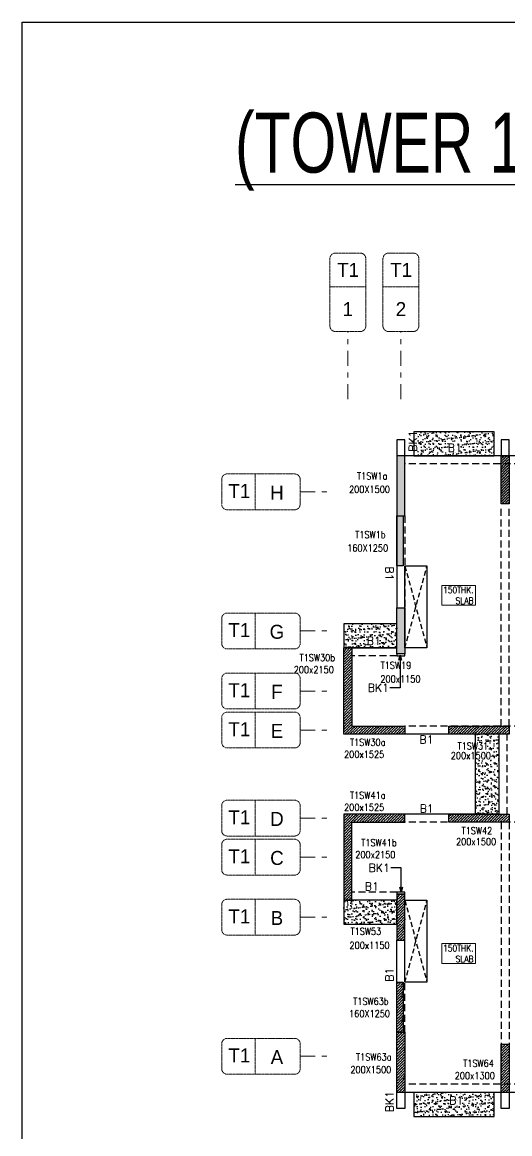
# Model space of a CAD drawing. Header units: millimetres. Extents: x 1078357 to 2594950, y -5122486 to -4636555.
# Drawn here: x 2273994 to 2286165, y -4664760 to -4636994 of the extents above; entities that cross this region are included whole.
import ezdxf
from ezdxf.enums import TextEntityAlignment as Align

# ---------------------------------------------------------------- set-up
doc = ezdxf.new("R2010")
doc.units = ezdxf.units.MM
for name, pattern in [('CONTINOUS', [0]), ('DGN STYLE 7', [8.34, 3.75, -1.67, 1.25, -1.67]), ('HIDDEN', [0.375, 0.25, -0.125]), ('New Retail block$0$CONTINOUS', [0])]:
    doc.linetypes.add(name, pattern=pattern)
doc.layers.get('0').update_dxf_attribs({"lineweight": 0})
for name, color, linetype, lineweight in [('A-_ANOTDIMA_D-', 6, 'Continuous', 13), ('Boundary', 40, 'Continuous', 30), ('COL. NO.', 30, 'Continuous', 25), ('COL. SIZE', 7, 'Continuous', 25), ('GRID LINE', 8, 'Continuous', 0), ('GRID NO', 8, 'DGN STYLE 7', 13), ('HATCH', 8, 'Continuous', 30), ('SLAB THK.', 6, 'Continuous', 0)]:
    doc.layers.add(name, color=color, linetype=linetype, lineweight=lineweight)
for name, color, linetype in [('DROP SLAB', 8, 'Continuous'), ('S TEXT', 7, 'Continuous'), ('S-BEAM', 3, 'HIDDEN'), ('S-BEAM NO.', 6, 'Continuous'), ('S-COLUM_STOP', 12, 'Continuous'), ('S-COLUMN', 1, 'Continuous'), ('S-CUTOUT', 8, 'HIDDEN'), ('S-SLAB-PROJECTION', 54, 'New Retail block$0$CONTINOUS')]:
    doc.layers.add(name, color=color, linetype=linetype)
doc.styles.add('Roman', font='romans')
doc.styles.add('ROMANS', font='romans.shx', dxfattribs={"width": 0.85})
doc.styles.add('SANSSERIF', font='sas_____.pfb')
doc.styles.get("Standard").update_dxf_attribs({"font": 'Adani Regular.ttf', "height": 500})
doc.dimstyles.new('HARESH', dxfattribs={"dimtxt": 150, "dimasz": 75, "dimexe": 0, "dimexo": 0, "dimgap": 25, "dimtad": 1, "dimdec": 0, "dimdsep": 46, "dimtxsty": 'Roman', "dimblk": 'OBLIQUE', "dimcen": 225, "dimdle": 25, "dimclrd": 2, "dimclre": 2, "dimclrt": 7, "dimadec": 8, "dimazin": 1, "dimtfac": 1, "dimtdec": 0, "dimtmove": 0, "dimatfit": 0, "dimfxl": 1, "dimlwd": -1, "dimlwe": -1, "dimarcsym": 0})
pattern_1 = [(45, (3275453.18, -9394779.674), (25.25697034, 92.60889125), [119.0625, -23.8125, 0, -23.8125])]
pattern_2 = [(45, (3238950.164, -9363849.92), (25.25697034, 92.60889125), [119.0625, -23.8125, 0, -23.8125])]

# ---------------------------------------------------------------- blocks, each defined once
blk = doc.blocks.new('_Oblique')
at = {"color": 0, "linetype": 'ByBlock', "lineweight": -2}
blk.add_line((-0.5, -0.5), (0.5, 0.5), dxfattribs=at)
blk = doc.blocks.new('G$CD63B60BD')
at = {"layer": 'COL. NO.', "linetype": 'Continuous', "style": 'ROMANS', "width": 0.85}
for s, p in [('T1SW1a', (-995, 15309, -320)), ('T1SW1b', (-1041, 13841, -320)), ('T1SW30b', (-2429, 10769, -320)), ('T1SW19', (-405, 10582, -320)), ('T1SW30a', (-1171, 8653, -320)), ('T1SW31', (1514, 8565, -320)), ('T1SW41a', (-1171, 7329, -320)), ('T1SW42', (1615, 6449, -320)), ('T1SW41b', (-891, 6149, -320)), ('T1SW53', (-1158, 3938, -320)), ('T1SW63b', (-1092, 2189, 0)), ('T1SW63a', (-1020, 792, 0)), ('T1SW64', (1654, 634, -320))]:
    blk.add_text(s, height=175, dxfattribs=at).set_placement(p)
at = {"layer": 'COL. SIZE', "linetype": 'Continuous', "style": 'ROMANS', "width": 0.85}
for s, p in [('200X1500', (-1194, 14976, -320)), ('160X1250', (-1240, 13507, -320)), ('200x2150', (-2576, 10473, -320)), ('200x1150', (-413, 10238, -320)), ('200x1525', (-1318, 8357, -320)), ('200x1500', (1345, 8325, -320)), ('200x1525', (-1318, 7033, -320)), ('200x1500', (1477, 6177, -320)), ('200x2150', (-1039, 5853, -320)), ('200x1150', (-1184, 3585, -320)), ('160X1250', (-1193, 1876, 0)), ('200X1500', (-1161, 475, 0)), ('200x1300', (1444, 329, -320))]:
    blk.add_text(s, height=175, dxfattribs=at).set_placement(p)
blk = doc.blocks.new('Tower grid nomenclature-ex')
at = {"layer": 'GRID NO'}
blk.add_lwpolyline([(-1250, -600), (1750, -600, 0.414214), (2000, -350), (2000, 750, 0.414214), (1750, 1000), (-1250, 1000, 0.414214), (-1500, 750), (-1500, -350, 0.414214)], format="xyb", close=True, dxfattribs=at)
blk.add_lwpolyline([(0, 1000), (0, -600)], dxfattribs=at)
at = {"layer": 'GRID NO', "flags": 8}
for p in [(-1235, 400), (1788, 400)]:
    blk.add_attdef('GRID', text='', height=625, dxfattribs=at).set_placement(p, align=Align.MIDDLE_CENTER)

msp = doc.modelspace()

# ---------------------------------------------------------------- hatches: boundary and pattern name
at = {"layer": 'HATCH'}
h = msp.add_hatch(dxfattribs=at)
h.set_pattern_fill('AR-SAND', color=8, scale=3, angle=179.97015)
h.set_pattern_definition([(37.4701541, (-543835.8, 9339745.12), (-4.7236114, 146.8264517), [0, -115.824, 0, -129.54, 0, -123.825]), (7.4701541, (-543835.8, 9339745.12), (134.9689868, 214.9772528), [0, -62.484, 0, -104.394, 0, -40.005]), (327.4701541, (-543929.52, 9339745.16), (237.2979035, 0.3075449), [0, -38.1, 0, -137.16, 0, -179.07]), (317.4701541, (-543929.52, 9339745.16), (229.1017424, 66.759465), [0, -19.05, 0, -89.916, 0, -102.87])])
h.paths.add_polyline_path([(2285772.8, -4647225.1), (2283772.8, -4647225.1), (2283772.8, -4647825.1), (2285772.8, -4647825.1)])
h = msp.add_hatch(dxfattribs=at)
h.set_pattern_fill('AR-SAND', color=8, scale=3, angle=179.97015)
h.set_pattern_definition([(37.4701541, (-1641060.51, 14023764.3), (-4.72361136, 146.8264517), [0, -115.824, 0, -129.54, 0, -123.825]), (7.4701541, (-1641060.51, 14023764.3), (134.9689868, 214.9772528), [0, -62.484, 0, -104.394, 0, -40.005]), (327.4701541, (-1641154.24, 14023764.35), (237.2979035, 0.3075449), [0, -38.1, 0, -137.16, 0, -179.07]), (317.4701541, (-1641154.24, 14023764.35), (229.1017424, 66.759465), [0, -19.05, 0, -89.916, 0, -102.87])])
h.paths.add_polyline_path([(2283347.7, -4652025.1), (2282022.7, -4652025.1), (2282022.7, -4652625.1), (2283347.7, -4652625.1)])
h = msp.add_hatch(dxfattribs=at)
h.set_pattern_fill('AR-SAND', color=8, scale=3, angle=179.97015)
h.set_pattern_definition([(37.4701541, (-1631785.5, 14026514.22), (-4.72361136, 146.8264517), [0, -115.824, 0, -129.54, 0, -123.825]), (7.4701541, (-1631785.5, 14026514.22), (134.9689868, 214.9772528), [0, -62.484, 0, -104.394, 0, -40.005]), (327.4701541, (-1631879.22, 14026514.27), (237.2979035, 0.3075449), [0, -38.1, 0, -137.16, 0, -179.07]), (317.4701541, (-1631879.22, 14026514.27), (229.1017424, 66.759465), [0, -19.05, 0, -89.916, 0, -102.87])])
h.paths.add_polyline_path([(2285897.7, -4654775.2), (2285297.8, -4654775.2), (2285297.8, -4656775.2), (2285897.7, -4656775.2)])
h = msp.add_hatch(dxfattribs=at)
h.set_pattern_fill('AR-SAND', color=8, scale=3, angle=179.97015)
h.set_pattern_definition([(37.4701541, (-1642285.51, 14023764.3), (-4.72361136, 146.8264517), [0, -115.824, 0, -129.54, 0, -123.825]), (7.4701541, (-1642285.51, 14023764.3), (134.9689868, 214.9772528), [0, -62.484, 0, -104.394, 0, -40.005]), (327.4701541, (-1642379.24, 14023764.35), (237.2979035, 0.3075449), [0, -38.1, 0, -137.16, 0, -179.07]), (317.4701541, (-1642379.24, 14023764.35), (229.1017424, 66.759465), [0, -19.05, 0, -89.916, 0, -102.87])])
h.paths.add_polyline_path([(2283347.7, -4658925.1), (2282022.7, -4658925.1), (2282022.7, -4659525.1), (2283347.7, -4659525.1)])
h = msp.add_hatch(dxfattribs=at)
h.set_pattern_fill('AR-SAND', color=8, scale=3, angle=179.97015)
h.set_pattern_definition([(37.47015413, (-2731760.23, 18707783.49), (-4.72361136, 146.8264517), [0, -115.824, 0, -129.54, 0, -123.825]), (7.4701541, (-2731760.23, 18707783.49), (134.9689868, 214.9772528), [0, -62.484, 0, -104.394, 0, -40.005]), (327.4701541, (-2731853.95, 18707783.54), (237.2979035, 0.3075449), [0, -38.1, 0, -137.16, 0, -179.07]), (317.4701541, (-2731853.95, 18707783.54), (229.1017424, 66.759465), [0, -19.05, 0, -89.916, 0, -102.87])])
h.paths.add_polyline_path([(2285772.8, -4663725.1), (2283772.8, -4663725.1), (2283772.8, -4664325.1), (2285772.8, -4664325.1)])
at = {"layer": 'S-COLUM_STOP', "ltscale": 700}
h = msp.add_hatch(dxfattribs=at)
h.set_pattern_fill('ANSI36', color=256, scale=15)
h.set_pattern_definition(pattern_2)
h.paths.add_polyline_path([(2282222.7, -4654575.1), (2283547.7, -4654575.1), (2283547.7, -4654775.1), (2282022.7, -4654775.1), (2282022.7, -4652625.1), (2282222.7, -4652625.1)])
h = msp.add_hatch(dxfattribs=at)
h.set_pattern_fill('ANSI36', color=256, scale=15)
h.set_pattern_definition(pattern_1)
h.paths.add_polyline_path([(2284647.8, -4654575.1), (2284647.8, -4654775.1), (2286147.8, -4654775.1), (2286147.8, -4654575.1)])
h = msp.add_hatch(dxfattribs=at)
h.set_pattern_fill('ANSI36', color=256, scale=15)
h.set_pattern_definition(pattern_2)
h.paths.add_polyline_path([(2282222.7, -4656975.1), (2283547.7, -4656975.1), (2283547.7, -4656775.1), (2282022.7, -4656775.1), (2282022.7, -4658925.1), (2282222.7, -4658925.1)])
h = msp.add_hatch(dxfattribs=at)
h.set_pattern_fill('ANSI36', color=256, scale=15)
h.set_pattern_definition(pattern_1)
h.paths.add_polyline_path([(2284647.8, -4656775.1), (2284647.8, -4656975.1), (2286147.8, -4656975.1), (2286147.8, -4656775.1)])
h = msp.add_hatch(dxfattribs=at)
h.set_pattern_fill('ANSI36', color=256, scale=15)
h.set_pattern_definition(pattern_2)
h.paths.add_polyline_path([(2283547.7, -4658775.1), (2283347.7, -4658775.1), (2283347.7, -4659925.1), (2283547.7, -4659925.1)])
h = msp.add_hatch(dxfattribs=at)
h.set_pattern_fill('ANSI36', color=256, scale=15)
h.set_pattern_definition([(45, (3238950.164, -9363849.92), (25.25697034, 92.60889125), [119.0625, -23.8125, 0, -23.8125])])
h.paths.add_polyline_path([(2283507.8, -4662225.1), (2283347.8, -4662225.1), (2283347.8, -4660974.9), (2283507.8, -4660974.9)])
h = msp.add_hatch(dxfattribs=at)
h.set_pattern_fill('ANSI36', color=256, scale=15)
h.set_pattern_definition(pattern_2)
h.paths.add_polyline_path([(2283547.7, -4663725.1), (2283347.7, -4663725.1), (2283347.7, -4662225.1), (2283547.7, -4662225.1)])
h = msp.add_hatch(dxfattribs=at)
h.set_pattern_fill('ANSI36', color=256, scale=15)
h.set_pattern_definition([(45, (3233750.155, -9378450.004), (25.25697034, 92.60889125), [119.0625, -23.8125, 0, -23.8125])])
h.paths.add_polyline_path([(2286147.7, -4662525.1), (2286147.7, -4663725.2), (2285947.7, -4663725.2), (2285947.7, -4662525.1)])
at = {"layer": 'S-COLUMN', "lineweight": 25, "extrusion": (1.00316e-06, 1.91639e-11, 1)}
h = msp.add_hatch(color=1, dxfattribs=at)
h.dxf.hatch_style = 1
h.paths.add_polyline_path([(2283547.8, -4647825.1), (2283347.8, -4647825.1), (2283347.8, -4649325.1), (2283547.8, -4649325.1)])
at = {"layer": 'S-COLUMN', "ltscale": 700}
h = msp.add_hatch(dxfattribs=at)
h.set_pattern_fill('ANSI36', color=8, scale=15)
h.set_pattern_definition([(45, (3275503.175, -9394779.674), (25.25697034, 92.60889125), [119.0625, -23.8125, 0, -23.8125])])
h.paths.add_polyline_path([(2285947.8, -4647825.1), (2285947.8, -4649025.2), (2286147.8, -4649025.2), (2286147.8, -4647825.1)])
at = {"layer": 'S-COLUMN', "lineweight": 25}
h = msp.add_hatch(color=1, dxfattribs=at)
h.dxf.hatch_style = 1
h.paths.add_polyline_path([(2285947.8, -4649025.2), (2286147.8, -4649025.2), (2286147.8, -4647825.1), (2285947.8, -4647825.1)])
at = {"layer": 'S-COLUMN', "lineweight": 25, "extrusion": (1.00316e-06, -2.11765e-11, 1)}
h = msp.add_hatch(color=1, dxfattribs=at)
h.dxf.hatch_style = 1
h.paths.add_polyline_path([(2283507.7, -4650575.3), (2283347.7, -4650575.3), (2283347.7, -4649325.1), (2283507.7, -4649325.1)])
at = {"layer": 'S-COLUMN', "lineweight": 25, "extrusion": (1.00316e-06, 1.91639e-11, 1)}
h = msp.add_hatch(color=1, dxfattribs=at)
h.dxf.hatch_style = 1
h.paths.add_polyline_path([(2283547.7, -4652775.1), (2283347.7, -4652775.1), (2283347.7, -4651625.1), (2283547.7, -4651625.1)])

# ---------------------------------------------------------------- linework, layer by layer
at = {"layer": 'Boundary', "ltscale": 700, "elevation": 0}
msp.add_lwpolyline([(2273994, -4636994.1), (2377150.9, -4636994.1), (2377150.9, -4680490.6), (2273994, -4680490.6)], close=True, dxfattribs=at)
at = {"layer": 'DROP SLAB', "color": 3, "linetype": 'CONTINOUS', "ltscale": 500, "elevation": 0}
for points in [[(2283547.8, -4650575.2), (2284097.8, -4650575.2), (2284097.8, -4652625.2), (2283547.8, -4652625.2)], [(2283547.8, -4658925.2), (2284097.8, -4658925.2), (2284097.8, -4660975.2), (2283547.8, -4660975.2)]]:
    msp.add_lwpolyline(points, close=True, dxfattribs=at)
at = {"layer": 'GRID LINE', "linetype": 'DGN STYLE 7', "ltscale": 100, "elevation": 0}
for points in [[(2282122.8, -4646409.4), (2282122.8, -4644720.5)], [(2283447.8, -4646409.4), (2283447.8, -4644720.5)], [(2280932.6, -4648725.1), (2281739.6, -4648725.1)], [(2280932.6, -4652200.1), (2281739.6, -4652200.1)], [(2280932.6, -4653700.1), (2281739.6, -4653700.1)], [(2280932.6, -4654675.1), (2281739.6, -4654675.1)], [(2280932.6, -4656875.1), (2281739.6, -4656875.1)], [(2280932.6, -4657850.1), (2281739.6, -4657850.1)], [(2280932.6, -4659350.1), (2281739.6, -4659350.1)], [(2280932.6, -4662825.1), (2281739.6, -4662825.1)]]:
    msp.add_lwpolyline(points, dxfattribs=at)
at = {"layer": 'S-BEAM', "linetype": 'CONTINOUS', "ltscale": 700}
for p, q in [((2283547.7, -4647425.1, 0), (2283347.7, -4647425.1, 0)), ((2283347.7, -4647425.1, 0), (2283347.8, -4647825.1, 0)), ((2283547.7, -4647825.1, 0), (2283547.7, -4647425.1, 0)), ((2286147.7, -4647425.1, 0), (2285947.7, -4647425.1, 0)), ((2285947.7, -4647425.1, 0), (2285947.8, -4647825.1, 0)), ((2286147.7, -4647825.1, 0), (2286147.7, -4647425.1, 0)), ((2288547.8, -4647825.1, 0), (2283547.7, -4647825.1, 0)), ((2283347.7, -4649325.1, 0), (2283347.7, -4651625.1, 0)), ((2283347.7, -4652625.1, 0), (2282022.7, -4652625.1, 0)), ((2282022.7, -4652675.1, 0), (2282022.7, -4652625.1, 0)), ((2285897.8, -4654775, 0), (2283547.7, -4654775, 0)), ((2285897.7, -4656775, 0), (2285897.8, -4654775, 0)), ((2285897.7, -4656775.1, 0), (2283547.7, -4656775.1, 0)), ((2283347.7, -4658925.1, 0), (2282022.7, -4658925.1, 0)), ((2283347.7, -4662225.1, 0), (2283347.7, -4659925.1, 0)), ((2283347.7, -4664125.1, 0), (2283347.7, -4663725.1, 0)), ((2283547.7, -4663725.1, 0), (2283547.7, -4664125.1, 0)), ((2288547.8, -4663725.1, 0), (2283547.7, -4663725.1, 0)), ((2285947.7, -4664125.1, 0), (2285947.7, -4663725.1, 0)), ((2286147.7, -4663725.1, 0), (2286147.7, -4664125.1, 0)), ((2283547.7, -4664125.1, 0), (2283347.7, -4664125.1, 0)), ((2286147.7, -4664125.1, 0), (2285947.7, -4664125.1, 0))]:
    msp.add_line(p, q, dxfattribs=at)
at = {"layer": 'S-BEAM', "linetype": 'HIDDEN', "ltscale": 700}
for p, q in [((2288547.8, -4648025.1, 0), (2283547.7, -4648025.1, 0)), ((2285947.7, -4654575, 0), (2285947.7, -4649125.1, 0)), ((2286147.7, -4654575, 0), (2286147.7, -4649125.1, 0)), ((2283547.7, -4649325.1, 0), (2283547.7, -4651625.1, 0)), ((2283347.7, -4652825.1, 0), (2282222.7, -4652825.1, 0)), ((2288547.8, -4654575, 0), (2283547.7, -4654575, 0)), ((2286097.7, -4656775, 0), (2286097.8, -4654775, 0)), ((2288547.7, -4656975.1, 0), (2283547.7, -4656975.1, 0)), ((2285947.7, -4656975.1, 0), (2285947.7, -4663425.1, 0)), ((2286147.7, -4656975.1, 0), (2286147.7, -4663425.1, 0)), ((2283347.7, -4658725.1, 0), (2282222.7, -4658725.1, 0)), ((2283547.7, -4662225.1, 0), (2283547.7, -4659925.1, 0)), ((2288547.8, -4663525.1, 0), (2283547.7, -4663525.1, 0))]:
    msp.add_line(p, q, dxfattribs=at)
at = {"layer": 'S-BEAM', "ltscale": 700}
for p, q in [((2283347.7, -4651625.1, 0), (2283348.5, -4651625.1, 0)), ((2283347.7, -4651825.1, 0), (2283347.7, -4651825.1, 0)), ((2283347.7, -4659725.1, 0), (2283347.7, -4659725.1, 0)), ((2283347.7, -4659925.1, 0), (2283348.5, -4659925.1, 0))]:
    msp.add_line(p, q, dxfattribs=at)
at = {"layer": 'S-BEAM', "linetype": 'Continuous', "ltscale": 700, "elevation": 0}
for points in [[(2283547.8, -4652775.1), (2283347.8, -4652775.1), (2283347.8, -4652825.3), (2283547.8, -4652825.3)], [(2283547.8, -4658724.7), (2283347.8, -4658724.7), (2283347.8, -4658774.9), (2283547.8, -4658774.9)]]:
    msp.add_lwpolyline(points, close=True, dxfattribs=at)
at = {"layer": 'S-COLUM_STOP', "lineweight": 25, "extrusion": (1.00316e-06, 1.91639e-11, 1), "elevation": 2.3}
msp.add_lwpolyline([(2282222.7, -4654575.1), (2283547.7, -4654575.1), (2283547.7, -4654775.1), (2282022.7, -4654775.1), (2282022.7, -4652625.1), (2282222.7, -4652625.1), (2282222.7, -4654575.1)], dxfattribs=at)
at = {"layer": 'S-COLUM_STOP', "lineweight": 25, "elevation": 0}
for points in [[(2284647.8, -4654575.1), (2286147.8, -4654575.1), (2286147.8, -4654775.1), (2284647.8, -4654775.1)], [(2284647.8, -4656775.1), (2286147.8, -4656775.1), (2286147.8, -4656975.1), (2284647.8, -4656975.1)], [(2285947.7, -4662525.1), (2286147.7, -4662525.1), (2286147.7, -4663725.1), (2285947.7, -4663725.1)]]:
    msp.add_lwpolyline(points, close=True, dxfattribs=at)
at = {"layer": 'S-COLUM_STOP', "lineweight": 25, "extrusion": (1.00316e-06, -2.11765e-11, 1), "elevation": 2.3}
msp.add_lwpolyline([(2282222.7, -4656975.1), (2283547.7, -4656975.1), (2283547.7, -4656775.1), (2282022.7, -4656775.1), (2282022.7, -4658925.1), (2282222.7, -4658925.1), (2282222.7, -4656975.1)], dxfattribs=at)
for points in [[(2283547.7, -4658775.1), (2283347.7, -4658775.1), (2283347.7, -4659925.1), (2283547.7, -4659925.1)], [(2283507.8, -4662225.1), (2283347.8, -4662225.1), (2283347.8, -4660974.9), (2283507.8, -4660974.9)], [(2283547.7, -4663725.1), (2283347.7, -4663725.1), (2283347.7, -4662225.1), (2283547.7, -4662225.1)]]:
    msp.add_lwpolyline(points, close=True, dxfattribs=at)
at = {"layer": 'S-COLUMN', "color": 1, "lineweight": 25, "extrusion": (1.00316e-06, 1.91639e-11, 1), "elevation": 2.3}
for points in [[(2283547.8, -4647825.1), (2283347.8, -4647825.1), (2283347.8, -4649325.1), (2283547.8, -4649325.1)], [(2283547.7, -4652775.1), (2283347.7, -4652775.1), (2283347.7, -4651625.1), (2283547.7, -4651625.1)]]:
    msp.add_lwpolyline(points, close=True, dxfattribs=at)
at = {"layer": 'S-COLUMN', "color": 1, "lineweight": 25, "elevation": 0}
msp.add_lwpolyline([(2285947.8, -4647825.1), (2286147.8, -4647825.1), (2286147.8, -4649025.2), (2285947.8, -4649025.2)], close=True, dxfattribs=at)
at = {"layer": 'S-COLUMN', "color": 1, "lineweight": 25, "extrusion": (1.00316e-06, -2.11765e-11, 1), "elevation": 2.3}
msp.add_lwpolyline([(2283507.7, -4650575.3), (2283347.7, -4650575.3), (2283347.7, -4649325.1), (2283507.7, -4649325.1)], close=True, dxfattribs=at)
at = {"layer": 'S-CUTOUT', "ltscale": 500}
for p, q in [((2283547.8, -4650575.2, 0), (2284097.8, -4652625.2, 0)), ((2283547.8, -4652625.2, 0), (2284097.8, -4650575.2, 0)), ((2283547.8, -4658925.2, 0), (2284097.8, -4660975.2, 0)), ((2283547.8, -4660975.2, 0), (2284097.8, -4658925.2, 0))]:
    msp.add_line(p, q, dxfattribs=at)
at = {"layer": 'S-SLAB-PROJECTION'}
msp.add_line((2285297.7, -4654775.1, 0), (2285297.7, -4656775.1, 0), dxfattribs=at)
at = {"layer": 'S-SLAB-PROJECTION', "elevation": 0}
for points in [[(2285772.8, -4647225.1), (2283772.8, -4647225.1), (2283772.8, -4647825.1), (2285772.8, -4647825.1)], [(2283347.7, -4652025.1), (2282022.7, -4652025.1), (2282022.7, -4652625.1), (2283347.7, -4652625.1)], [(2283347.7, -4658925.1), (2282022.7, -4658925.1), (2282022.7, -4659525.1), (2283347.7, -4659525.1)], [(2285772.8, -4663725.1), (2283772.8, -4663725.1), (2283772.8, -4664325.1), (2285772.8, -4664325.1)]]:
    msp.add_lwpolyline(points, close=True, dxfattribs=at)
at = {"layer": 'SLAB THK.', "elevation": 0}
for points in [[(2285312.1, -4651062), (2284467.2, -4651062), (2284467.2, -4651557.8), (2285312.1, -4651557.8)], [(2285312.1, -4660010), (2284467.2, -4660010), (2284467.2, -4660505.9), (2285312.1, -4660505.9)]]:
    msp.add_lwpolyline(points, close=True, dxfattribs=at)

# ---------------------------------------------------------------- block references
at = {"layer": 'A-_ANOTDIMA_D-', "color": 2, "ltscale": 700}
msp.add_blockref('G$CD63B60BD', (2283347.7, -4663725.1, 0), dxfattribs=at)
at = {"layer": 'GRID NO'}
ref = msp.add_blockref('Tower grid nomenclature-ex', (2282010.8, -4643600.5, 0), dxfattribs=dict(at, xscale=0.56, yscale=0.56, zscale=0.56, rotation=270))
ref.add_attrib('GRID', '1', dxfattribs={"height": 350}).set_placement((2282122.8, -4644160.5, 0), align=Align.MIDDLE_CENTER)
ref.add_attrib('GRID', 'T1', dxfattribs={"height": 350}).set_placement((2282128.6, -4643180.5, 0), align=Align.MIDDLE_CENTER)
ref = msp.add_blockref('Tower grid nomenclature-ex', (2283335.8, -4643600.5, 0), dxfattribs=dict(at, xscale=0.56, yscale=0.56, zscale=0.56, rotation=270))
ref.add_attrib('GRID', '2', dxfattribs={"height": 350}).set_placement((2283447.8, -4644160.5, 0), align=Align.MIDDLE_CENTER)
ref.add_attrib('GRID', 'T1', dxfattribs={"height": 350}).set_placement((2283453.6, -4643180.5, 0), align=Align.MIDDLE_CENTER)
ref = msp.add_blockref('Tower grid nomenclature-ex', (2279812.6, -4648837.1, 0), dxfattribs=dict(at, xscale=0.56, yscale=0.56, zscale=0.56))
ref.add_attrib('GRID', 'H', dxfattribs={"height": 350}).set_placement((2280352.1, -4648745.6, 0), align=Align.MIDDLE_CENTER)
ref.add_attrib('GRID', 'T1', dxfattribs={"height": 350}).set_placement((2279413.1, -4648704.6, 0), align=Align.MIDDLE_CENTER)
ref = msp.add_blockref('Tower grid nomenclature-ex', (2279812.6, -4652312.1, 0), dxfattribs=dict(at, xscale=0.56, yscale=0.56, zscale=0.56))
ref.add_attrib('GRID', 'G', dxfattribs={"height": 350}).set_placement((2280352.1, -4652220.6, 0), align=Align.MIDDLE_CENTER)
ref.add_attrib('GRID', 'T1', dxfattribs={"height": 350}).set_placement((2279413.1, -4652179.6, 0), align=Align.MIDDLE_CENTER)
ref = msp.add_blockref('Tower grid nomenclature-ex', (2279812.6, -4653812.1, 0), dxfattribs=dict(at, xscale=0.56, yscale=0.56, zscale=0.56))
ref.add_attrib('GRID', 'F', dxfattribs={"height": 350}).set_placement((2280352.1, -4653720.6, 0), align=Align.MIDDLE_CENTER)
ref.add_attrib('GRID', 'T1', dxfattribs={"height": 350}).set_placement((2279413.1, -4653679.6, 0), align=Align.MIDDLE_CENTER)
ref = msp.add_blockref('Tower grid nomenclature-ex', (2279812.6, -4654787.1, 0), dxfattribs=dict(at, xscale=0.56, yscale=0.56, zscale=0.56))
ref.add_attrib('GRID', 'E', dxfattribs={"height": 350}).set_placement((2280352.1, -4654695.6, 0), align=Align.MIDDLE_CENTER)
ref.add_attrib('GRID', 'T1', dxfattribs={"height": 350}).set_placement((2279413.1, -4654654.6, 0), align=Align.MIDDLE_CENTER)
ref = msp.add_blockref('Tower grid nomenclature-ex', (2279812.6, -4656987.1, 0), dxfattribs=dict(at, xscale=0.56, yscale=0.56, zscale=0.56))
ref.add_attrib('GRID', 'D', dxfattribs={"height": 350}).set_placement((2280352.1, -4656895.6, 0), align=Align.MIDDLE_CENTER)
ref.add_attrib('GRID', 'T1', dxfattribs={"height": 350}).set_placement((2279413.1, -4656854.6, 0), align=Align.MIDDLE_CENTER)
ref = msp.add_blockref('Tower grid nomenclature-ex', (2279812.6, -4657962.1, 0), dxfattribs=dict(at, xscale=0.56, yscale=0.56, zscale=0.56))
ref.add_attrib('GRID', 'C', dxfattribs={"height": 350}).set_placement((2280352.1, -4657870.6, 0), align=Align.MIDDLE_CENTER)
ref.add_attrib('GRID', 'T1', dxfattribs={"height": 350}).set_placement((2279413.1, -4657829.6, 0), align=Align.MIDDLE_CENTER)
ref = msp.add_blockref('Tower grid nomenclature-ex', (2279812.6, -4659462.1, 0), dxfattribs=dict(at, xscale=0.56, yscale=0.56, zscale=0.56))
ref.add_attrib('GRID', 'B', dxfattribs={"height": 350}).set_placement((2280352.1, -4659370.6, 0), align=Align.MIDDLE_CENTER)
ref.add_attrib('GRID', 'T1', dxfattribs={"height": 350}).set_placement((2279413.1, -4659329.6, 0), align=Align.MIDDLE_CENTER)
ref = msp.add_blockref('Tower grid nomenclature-ex', (2279812.6, -4662937.1, 0), dxfattribs=dict(at, xscale=0.56, yscale=0.56, zscale=0.56))
ref.add_attrib('GRID', 'A', dxfattribs={"height": 350}).set_placement((2280352.1, -4662845.6, 0), align=Align.MIDDLE_CENTER)
ref.add_attrib('GRID', 'T1', dxfattribs={"height": 350}).set_placement((2279413.1, -4662804.6, 0), align=Align.MIDDLE_CENTER)

# ---------------------------------------------------------------- texts
at = {"layer": 'S TEXT', "color": 1, "extrusion": (-1.33677e-08, 3.74197e-09, 1), "style": 'SANSSERIF', "width": 0.7}
msp.add_text('%%U(TOWER 1) TERRACE SLAB LVL.', height=1500, dxfattribs=at).set_placement((2279307.5, -4640751.2, 0.2))
at = {"layer": 'S-BEAM NO.', "linetype": 'CONTINOUS', "ltscale": 700, "style": 'ROMANS'}
for s, rotation, p in [('BK1', 90, (2283843.4, -4647724.8, 50)), ('B1', 359.99906, (2282546, -4658681.2, -2.7)), ('BK1', 90, (2283265.7, -4664224.8, 50))]:
    msp.add_text(s, height=200, rotation=rotation, dxfattribs=at).set_placement(p)
at = {"layer": 'S-BEAM NO.', "linetype": 'HIDDEN', "ltscale": 500, "style": 'ROMANS'}
for rotation, p in [(359.99906, (2284617.3, -4647724.8, -2.7)), (269.99906, (2283061.7, -4650587.3, -2.7)), (359.99906, (2283910, -4655012.3, -2.7)), (0.00094, (2283915.3, -4656737.9, -2.7)), (90.00094, (2283261.7, -4660962.9, -2.7)), (0.00094, (2284653.3, -4664025.4, -2.7))]:
    msp.add_text('B1', height=200, rotation=rotation, dxfattribs=at).set_placement(p)
at = {"layer": 'S-BEAM NO.', "linetype": 'HIDDEN', "ltscale": 700, "style": 'ROMANS'}
msp.add_text('B1', height=200, rotation=359.99906, dxfattribs=at).set_placement((2282596, -4652546.6, -2.7))
at = {"layer": 'S-BEAM NO.', "linetype": 'Continuous', "ltscale": 700, "style": 'ROMANS'}
for p in [(2282618.9, -4653719, -2.7), (2282640.1, -4658217.2, -2.7)]:
    msp.add_text('BK1', height=200, rotation=0.00094, dxfattribs=at).set_placement(p)
at = {"layer": 'SLAB THK.', "char_height": 162, "width": 162, "attachment_point": 9, "rotation": 359.99906, "style": 'ROMANS'}
for insert in [(2285261.1, -4651528.1, 0.1), (2285261.1, -4660476.2, 0.1)]:
    msp.add_mtext('150THK.\\PSLAB', dxfattribs=dict(at, insert=insert))

# ---------------------------------------------------------------- leaders
at = {"layer": 'S-BEAM NO.', "linetype": 'Continuous', "ltscale": 700}
for points in [[(2283431.3, -4652805.4, 0), (2283431.3, -4653616.8, 0), (2283172.5, -4653616.8, 0)], [(2283452.5, -4658724.7, 0), (2283452.5, -4658115, 0), (2283193.7, -4658115, 0)]]:
    msp.add_leader(points, dimstyle='HARESH', override={"dimasz": 125, "dimgap": 25, "dimtad": 0, "dimldrblk": 'Open30'}, dxfattribs=at)

doc.saveas('drawing.dxf')
